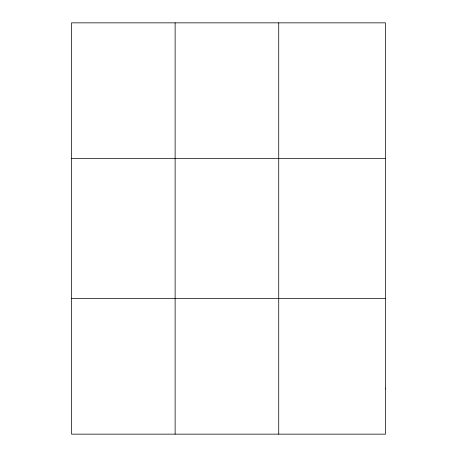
<?xml version="1.0" encoding="UTF-8"?>
<svg xmlns="http://www.w3.org/2000/svg" width="457" height="457" viewBox="0 0 457 457"><rect width="100%" height="100%" fill="white"/><g stroke="black" fill="none" stroke-linecap="round" stroke-linejoin="round"><path stroke-width="0.69" d="M175.128 434.15L175.128 22.85M278.73 434.15L278.73 22.85M71.526 158.579L385.474 158.579M71.526 298.421L385.474 298.421M385.474 388.907L385.474 434.15L71.526 434.15L71.526 22.85L385.474 22.85L385.474 388.907"/></g></svg>
